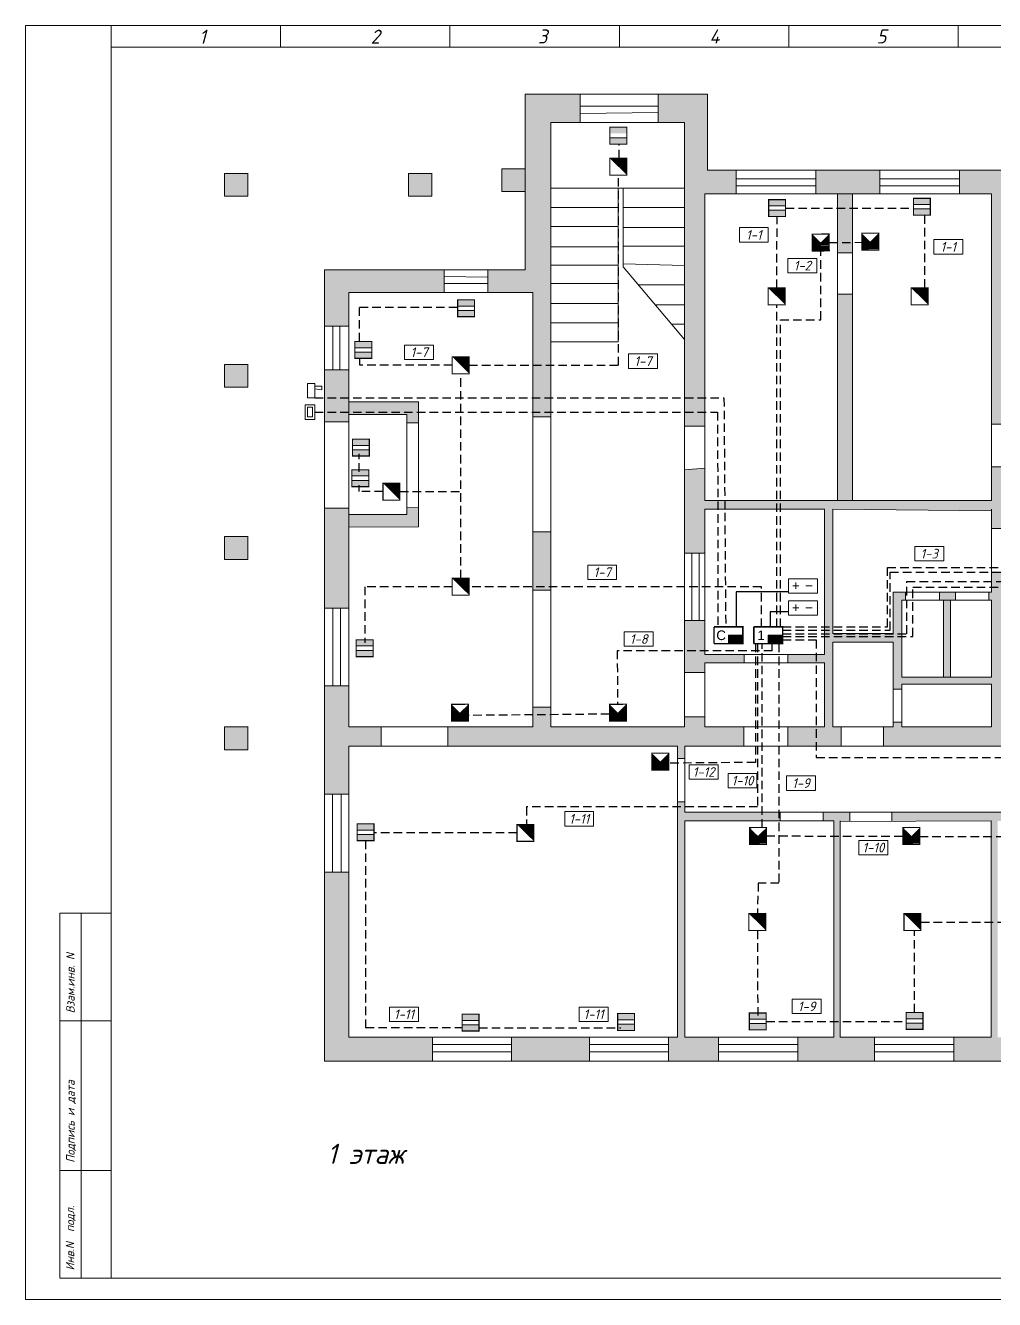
# Model space of a CAD drawing. Header units: inches. Extents: x 859 to 3210, y 393 to 1752.
# Drawn here: x 3075.8 to 3148.2, y 1276.7 to 1371.8 of the extents above; entities that cross this region are included whole.
import ezdxf

# ---------------------------------------------------------------- set-up
doc = ezdxf.new("R2010")
doc.units = ezdxf.units.IN
doc.header["$MEASUREMENT"] = 0
for name, pattern in [('Caddy_Solid', [0]), ('HIDDEN2', [4.7625, 3.175, -1.5875]), ('НЕВИДИМАЯ', [9.525, 6.35, -3.175])]:
    doc.linetypes.add(name, pattern=pattern)
doc.layers.get('0').transparency = 0.7
for name, color, linetype in [('BLK_12_THHN', 9, 'Continuous'), ('DESC', 7, 'Continuous'), ('LINK', 9, 'Continuous')]:
    doc.layers.add(name, color=color, linetype=linetype)
doc.styles.get("Standard").update_dxf_attribs({"font": 'GOST_Common Italic_0.ttf'})

# ---------------------------------------------------------------- blocks, each defined once
blk = doc.blocks.new('Звуковой')
blk.add_lwpolyline([(0.1, 2.9, 0, 4, 0), (1.5, 1.51, 4, 4, 0)], format="xyseb")
at = {"const_width": 0.2}
blk.add_lwpolyline([(0, 0), (0, 3), (3, 3), (3, 0)], close=True, dxfattribs=at)
blk = doc.blocks.new('Объем')
at = {"const_width": 0.2}
blk.add_lwpolyline([(0, 0), (0, 3), (3, 3), (3, 0)], close=True, dxfattribs=at)
for points in [[(0.21, 2.94), (0.21, 0.09)], [(0.41, 2.94), (0.41, 0.09)], [(0.61, 2.94), (0.61, 0.09)], [(0.8, 2.94), (0.8, 0.09)], [(1.01, 2.94), (1.01, 0.09)], [(1.21, 2.94), (1.21, 0.09)], [(1.39, 1.52), (2.81, 2.97)], [(1.39, 2.94), (1.39, 0.09)], [(1.56, 2.93), (1.56, 1.76)], [(1.76, 2.94), (1.76, 1.94)], [(1.94, 2.95), (1.94, 2.15)], [(2.13, 2.93), (2.13, 2.33)], [(2.3, 2.93), (2.3, 2.52)], [(2.49, 2.94), (2.49, 2.7)], [(1.39, 1.48), (2.82, 0.03)], [(1.56, 0.09), (1.56, 1.25)], [(1.74, 0.06), (1.74, 1.05)], [(1.94, 0.06), (1.94, 0.87)], [(2.13, 0.05), (2.13, 0.66)], [(2.31, 0.06), (2.31, 0.48)], [(2.49, 0.07), (2.49, 0.29)]]:
    blk.add_lwpolyline(points, dxfattribs=at)

msp = doc.modelspace()

# ---------------------------------------------------------------- hatches: boundary and pattern name
at = {"layer": 'DESC'}
h = msp.add_hatch(color=0, dxfattribs=at)
h.dxf.hatch_style = 1
h.paths.add_polyline_path([(3107.076, 1353.559), (3098.154, 1353.559), (3098.154, 1349.367), (3099.968, 1349.367), (3099.968, 1351.876), (3107.076, 1351.876)])
h.paths.add_polyline_path([(3117.234, 1366.651), (3113.129, 1366.651), (3113.129, 1353.559), (3110.337, 1353.559), (3110.337, 1351.876), (3113.7, 1351.876), (3113.7, 1342.584), (3115.056, 1342.584), (3115.056, 1364.554), (3117.234, 1364.554)])
h.paths.add_polyline_path([(3113.129, 1361.103), (3111.389, 1361.103), (3111.389, 1359.396), (3113.129, 1359.396)], flags=17)
h.paths.add_polyline_path([(3106.155, 1360.754), (3104.415, 1360.754), (3104.415, 1359.048), (3106.155, 1359.048)])
h.paths.add_polyline_path([(3092.419, 1360.754), (3090.679, 1360.754), (3090.679, 1359.048), (3092.419, 1359.048)])
h.paths.add_polyline_path([(3092.419, 1346.506), (3090.679, 1346.506), (3090.679, 1344.799), (3092.419, 1344.799)])
h.paths.add_polyline_path([(3092.419, 1333.654), (3090.679, 1333.654), (3090.679, 1331.948), (3092.419, 1331.948)])
h = msp.add_hatch(color=0, dxfattribs=at)
h.dxf.hatch_style = 1
h.paths.add_polyline_path([(3115.056, 1334.003), (3113.7, 1334.003), (3113.7, 1329.657), (3115.056, 1329.657)])
h.paths.add_polyline_path([(3124.507, 1318.016), (3124.507, 1317.103), (3125.038, 1317.103), (3125.038, 1318.016), (3129.448, 1318.016), (3129.448, 1319.476), (3126.545, 1319.476), (3126.545, 1320.207), (3125.014, 1320.207), (3125.014, 1319.476), (3115.056, 1319.476), (3115.056, 1320.929), (3113.7, 1320.929), (3113.7, 1319.476), (3107.366, 1319.476), (3107.366, 1318.016)])
h.paths.add_polyline_path([(3125.014, 1332.42), (3126.545, 1332.42), (3126.545, 1335.707), (3135.461, 1335.707), (3135.461, 1324.875), (3132.732, 1324.875), (3132.732, 1324.232), (3135.461, 1324.232), (3135.461, 1319.476), (3132.74, 1319.476), (3132.74, 1318.016), (3136.709, 1318.016), (3136.709, 1319.476), (3136.09, 1319.476), (3136.09, 1325.785), (3140.59, 1325.785), (3140.59, 1322.271), (3141.227, 1322.271), (3141.227, 1322.649), (3147.935, 1322.649), (3147.935, 1319.476), (3141.227, 1319.476), (3141.227, 1319.815), (3140.59, 1319.815), (3140.59, 1319.476), (3139.882, 1319.476), (3139.882, 1318.016), (3150.298, 1318.016), (3150.298, 1319.476), (3149.522, 1319.476), (3149.522, 1331.003), (3147.935, 1331.003), (3147.935, 1329.525), (3147.721, 1329.525), (3147.721, 1328.914), (3147.935, 1328.914), (3147.935, 1323.169), (3141.227, 1323.169), (3141.227, 1328.914), (3141.505, 1328.914), (3141.505, 1329.525), (3140.59, 1329.525), (3140.59, 1326.434), (3136.09, 1326.434), (3136.09, 1335.707), (3147.935, 1335.572), (3147.935, 1334.262), (3149.522, 1334.262), (3149.522, 1338.865), (3147.935, 1338.865), (3147.935, 1336.347), (3126.545, 1336.347), (3126.545, 1338.754), (3125.014, 1338.644)])
h.paths.add_polyline_path([(3125.014, 1341.885), (3126.545, 1341.885), (3126.545, 1359.236), (3128.868, 1359.236), (3128.868, 1360.981), (3126.742, 1360.981), (3126.742, 1366.651), (3123.065, 1366.651), (3123.065, 1364.554), (3125.014, 1364.554)])
at = {"layer": 'DESC', "lineweight": 15}
h = msp.add_hatch(color=0, dxfattribs=at)
h.dxf.hatch_style = 1
h.paths.add_polyline_path([(3119.452, 1363.407), (3119.452, 1362.94), (3120.711, 1362.94), (3120.711, 1363.407)])
h.paths.add_polyline_path([(3120.711, 1363.732), (3120.711, 1364.2), (3119.452, 1364.2), (3119.452, 1363.732)])
at = {"layer": 'DESC'}
h = msp.add_hatch(color=0, dxfattribs=at)
h.dxf.hatch_style = 1
h.paths.add_polyline_path([(3139.602, 1360.981), (3134.812, 1360.981), (3134.812, 1359.236), (3139.602, 1359.236)])
h.paths.add_polyline_path([(3137.568, 1359.236), (3136.429, 1359.236), (3136.429, 1354.82), (3137.568, 1354.82)])
h.paths.add_polyline_path([(3137.568, 1351.732), (3136.429, 1351.732), (3136.429, 1336.347), (3137.568, 1336.347)])
h.paths.add_polyline_path([(3150.298, 1360.981), (3145.546, 1360.981), (3145.546, 1359.236), (3147.935, 1359.236), (3147.935, 1342.057), (3149.522, 1342.057), (3149.522, 1359.236), (3150.298, 1359.236)])
h.paths.add_polyline_path([(3157.189, 1360.981), (3153.538, 1360.981), (3153.538, 1359.236), (3154.328, 1359.236), (3154.328, 1342.074), (3154.944, 1342.074), (3154.944, 1359.236), (3157.189, 1359.236)])
h.paths.add_polyline_path([(3173.07, 1360.981), (3163.053, 1360.981), (3163.06, 1359.236), (3171.177, 1359.236), (3171.177, 1352.061), (3173.07, 1352.061)])
h.paths.add_polyline_path([(3173.07, 1346.282), (3171.177, 1346.282), (3171.177, 1340.353), (3173.07, 1340.353)])
h.paths.add_polyline_path([(3173.07, 1334.573), (3171.177, 1334.573), (3171.177, 1333.327), (3159.309, 1333.327), (3159.309, 1332.729), (3171.177, 1332.729), (3171.177, 1327.847), (3173.07, 1327.847)], flags=17)
h.paths.add_polyline_path([(3156.881, 1333.327), (3154.944, 1333.327), (3154.944, 1338.82), (3154.328, 1338.82), (3154.328, 1319.476), (3153.648, 1319.476), (3153.648, 1318.016), (3171.177, 1318.016), (3171.177, 1317.187), (3173.07, 1317.187), (3173.07, 1322.067), (3171.177, 1322.067), (3171.177, 1319.476), (3154.944, 1319.476), (3154.944, 1332.729), (3156.881, 1332.729)])
at = {"layer": 'DESC', "lineweight": 15}
h = msp.add_hatch(color=0, dxfattribs=at)
h.dxf.hatch_style = 1
h.paths.add_polyline_path([(3131.304, 1358), (3131.304, 1357.532), (3132.564, 1357.532), (3132.564, 1358)])
h.paths.add_polyline_path([(3132.564, 1358.325), (3132.564, 1358.792), (3131.304, 1358.792), (3131.304, 1358.325)])
h = msp.add_hatch(color=0, dxfattribs=at)
h.dxf.hatch_style = 1
h.paths.add_polyline_path([(3142.108, 1358.102), (3142.108, 1357.634), (3143.368, 1357.634), (3143.368, 1358.102)])
h.paths.add_polyline_path([(3143.368, 1358.427), (3143.368, 1358.894), (3142.108, 1358.894), (3142.108, 1358.427)])
h = msp.add_hatch(color=0, dxfattribs=at)
h.dxf.hatch_style = 1
h.paths.add_polyline_path([(3108.091, 1350.53), (3108.091, 1350.062), (3109.351, 1350.062), (3109.351, 1350.53)])
h.paths.add_polyline_path([(3109.351, 1350.855), (3109.351, 1351.322), (3108.091, 1351.322), (3108.091, 1350.855)])
h = msp.add_hatch(color=0, dxfattribs=at)
h.dxf.hatch_style = 1
h.paths.add_polyline_path([(3100.419, 1347.425), (3100.419, 1346.957), (3101.679, 1346.957), (3101.679, 1347.425)])
h.paths.add_polyline_path([(3101.679, 1347.75), (3101.679, 1348.217), (3100.419, 1348.217), (3100.419, 1347.75)])
at = {"layer": 'DESC'}
h = msp.add_hatch(color=0, dxfattribs=at)
h.dxf.hatch_style = 1
h.paths.add_polyline_path([(3099.968, 1346.098), (3098.154, 1346.098), (3098.154, 1342.222), (3099.968, 1342.222)])
h = msp.add_hatch(color=0, dxfattribs=at)
h.dxf.hatch_style = 1
h.paths.add_polyline_path([(3092.419, 1319.455), (3090.679, 1319.455), (3090.679, 1317.748), (3092.419, 1317.748)])
h.paths.add_polyline_path([(3102.393, 1319.476), (3099.968, 1319.476), (3099.968, 1322.536), (3098.154, 1322.536), (3098.154, 1314.454), (3099.968, 1314.454), (3099.968, 1318.016), (3102.393, 1318.016)])
h.paths.add_polyline_path([(3099.968, 1335.774), (3098.154, 1335.774), (3098.154, 1328.312), (3099.968, 1328.312)])
h.paths.add_polyline_path([(3105.18, 1343.722), (3099.968, 1343.722), (3099.968, 1342.759), (3104.285, 1342.759), (3104.285, 1342.155), (3105.18, 1342.155)])
h.paths.add_polyline_path([(3105.18, 1335.819), (3104.285, 1335.797), (3104.285, 1335.304), (3099.968, 1335.304), (3099.968, 1334.364), (3105.18, 1334.386)])
at = {"layer": 'DESC', "lineweight": 15}
h = msp.add_hatch(color=0, dxfattribs=at)
h.dxf.hatch_style = 1
h.paths.add_polyline_path([(3100.238, 1340.134), (3100.238, 1339.667), (3101.498, 1339.667), (3101.498, 1340.134)])
h.paths.add_polyline_path([(3101.498, 1340.459), (3101.498, 1340.927), (3100.238, 1340.927), (3100.238, 1340.459)])
h = msp.add_hatch(color=0, dxfattribs=at)
h.dxf.hatch_style = 1
h.paths.add_polyline_path([(3100.196, 1337.854), (3100.196, 1337.386), (3101.456, 1337.386), (3101.456, 1337.854)])
h.paths.add_polyline_path([(3101.456, 1338.179), (3101.456, 1338.646), (3100.196, 1338.646), (3100.196, 1338.179)])
at = {"layer": 'DESC'}
h = msp.add_hatch(color=0, dxfattribs=at)
h.dxf.hatch_style = 1
h.paths.add_polyline_path([(3145.235, 1329.525), (3144.045, 1329.525), (3144.045, 1328.914), (3145.235, 1328.914)])
h.paths.add_polyline_path([(3144.878, 1328.914), (3144.336, 1328.914), (3144.336, 1323.169), (3144.878, 1323.169)])
h = msp.add_hatch(color=0, dxfattribs=at)
h.dxf.hatch_style = 1
h.paths.add_polyline_path([(3125.014, 1323.52), (3126.545, 1323.52), (3126.545, 1324.232), (3129.479, 1324.232), (3129.479, 1324.875), (3126.545, 1324.875), (3126.545, 1327.411), (3125.014, 1327.411)])
at = {"layer": 'DESC', "lineweight": 15}
h = msp.add_hatch(color=0, dxfattribs=at)
h.dxf.hatch_style = 1
h.paths.add_polyline_path([(3100.522, 1325.172), (3100.522, 1324.704), (3101.782, 1324.704), (3101.782, 1325.172)])
h.paths.add_polyline_path([(3101.782, 1325.497), (3101.782, 1325.964), (3100.522, 1325.964), (3100.522, 1325.497)])
at = {"layer": 'DESC'}
for points in [[(3128.294, 1326.293), (3128.294, 1325.663), (3129.374, 1325.663), (3129.374, 1326.293)], [(3131.272, 1326.293), (3131.272, 1325.663), (3132.352, 1325.663), (3132.352, 1326.293)]]:
    msp.add_hatch(color=0, dxfattribs=at).paths.add_polyline_path(points)
h = msp.add_hatch(color=0, dxfattribs=at)
h.dxf.hatch_style = 1
h.paths.add_polyline_path([(3173.07, 1313.924), (3171.177, 1313.924), (3171.177, 1313.094), (3164.966, 1313.094), (3164.966, 1312.458), (3171.436, 1312.458), (3171.436, 1311.74), (3173.07, 1311.74)])
h.paths.add_polyline_path([(3161.272, 1312.458), (3162.336, 1312.458), (3162.336, 1313.094), (3152.348, 1313.094), (3152.348, 1312.452), (3159.599, 1312.452), (3159.599, 1296.307), (3156.936, 1296.307), (3156.936, 1294.528), (3159.599, 1294.528), (3159.599, 1293.864), (3161.272, 1293.864)])
h.paths.add_polyline_path([(3140.481, 1313.094), (3140.484, 1312.421), (3147.898, 1312.452), (3147.898, 1296.307), (3145.112, 1296.307), (3145.112, 1294.528), (3151.021, 1294.528), (3151.021, 1296.307), (3148.379, 1296.307), (3148.379, 1312.452), (3149.085, 1312.452), (3149.085, 1313.094)])
h.paths.add_polyline_path([(3136.626, 1312.406), (3137.362, 1312.409), (3137.359, 1313.094), (3135.378, 1313.094), (3135.378, 1312.452), (3136.171, 1312.452), (3136.171, 1296.307), (3133.468, 1296.307), (3133.468, 1294.528), (3139.197, 1294.528), (3139.197, 1296.307), (3136.626, 1296.307)])
h.paths.add_polyline_path([(3132.162, 1312.452), (3132.162, 1313.094), (3125.038, 1313.094), (3125.038, 1313.862), (3124.507, 1313.862), (3124.507, 1296.307), (3123.834, 1296.307), (3123.834, 1294.528), (3127.553, 1294.528), (3127.553, 1296.307), (3125.038, 1296.307), (3125.038, 1312.452)])
h.paths.add_polyline_path([(3106.206, 1294.528), (3106.206, 1296.307), (3099.968, 1296.307), (3099.968, 1308.633), (3098.154, 1308.633), (3098.154, 1294.528)])
h.paths.add_polyline_path([(3117.919, 1294.528), (3117.919, 1296.307), (3112.12, 1296.307), (3112.12, 1294.528)])
at = {"layer": 'DESC', "lineweight": 15}
h = msp.add_hatch(color=0, dxfattribs=at)
h.dxf.hatch_style = 1
h.paths.add_polyline_path([(3100.588, 1311.446), (3100.588, 1310.978), (3101.847, 1310.978), (3101.847, 1311.446)])
h.paths.add_polyline_path([(3101.847, 1311.771), (3101.847, 1312.238), (3100.588, 1312.238), (3100.588, 1311.771)])
h = msp.add_hatch(color=0, dxfattribs=at)
h.dxf.hatch_style = 1
h.paths.add_polyline_path([(3108.424, 1297.24), (3108.424, 1296.773), (3109.684, 1296.773), (3109.684, 1297.24)])
h.paths.add_polyline_path([(3109.684, 1297.566), (3109.684, 1298.033), (3108.424, 1298.033), (3108.424, 1297.566)])
h = msp.add_hatch(color=0, dxfattribs=at)
h.dxf.hatch_style = 1
h.paths.add_polyline_path([(3120.033, 1297.282), (3120.033, 1296.815), (3121.293, 1296.815), (3121.293, 1297.282)])
h.paths.add_polyline_path([(3121.293, 1297.608), (3121.293, 1298.075), (3120.033, 1298.075), (3120.033, 1297.608)])
h = msp.add_hatch(color=0, dxfattribs=at)
h.dxf.hatch_style = 1
h.paths.add_polyline_path([(3129.855, 1297.324), (3129.855, 1296.857), (3131.115, 1296.857), (3131.115, 1297.324)])
h.paths.add_polyline_path([(3131.115, 1297.65), (3131.115, 1298.117), (3129.855, 1298.117), (3129.855, 1297.65)])
h = msp.add_hatch(color=0, dxfattribs=at)
h.dxf.hatch_style = 1
h.paths.add_polyline_path([(3141.563, 1297.366), (3141.563, 1296.899), (3142.823, 1296.899), (3142.823, 1297.366)])
h.paths.add_polyline_path([(3142.823, 1297.692), (3142.823, 1298.159), (3141.563, 1298.159), (3141.563, 1297.692)])

# ---------------------------------------------------------------- linework, layer by layer
at = {"layer": 'BLK_12_THHN', "color": 0, "lineweight": 15}
for p, q in [((3113.129, 1353.559), (3113.129, 1366.651)), ((3113.129, 1366.651), (3126.742, 1366.651)), ((3117.234, 1366.651), (3117.234, 1364.554)), ((3123.065, 1365.765), (3117.234, 1365.765)), ((3123.065, 1366.651), (3123.065, 1364.554)), ((3126.742, 1366.651), (3126.742, 1360.981)), ((3123.065, 1365.286), (3117.234, 1365.221)), ((3115.056, 1319.476), (3115.056, 1364.554)), ((3115.056, 1364.554), (3125.014, 1364.554)), ((3125.014, 1364.554), (3125.014, 1319.476)), ((3113.164, 1361.103), (3111.389, 1361.103)), ((3111.389, 1361.103), (3111.389, 1359.396)), ((3113.129, 1359.396), (3113.129, 1361.103)), ((3126.742, 1360.981), (3173.07, 1360.981)), ((3128.868, 1360.981), (3128.868, 1359.236)), ((3134.812, 1360.981), (3134.812, 1359.236)), ((3139.602, 1360.981), (3139.602, 1359.236)), ((3145.546, 1360.981), (3145.546, 1359.236)), ((3092.454, 1360.754), (3090.679, 1360.754)), ((3090.679, 1360.754), (3090.679, 1359.048)), ((3092.419, 1359.048), (3092.419, 1360.754)), ((3104.415, 1360.754), (3104.415, 1359.048)), ((3106.19, 1360.754), (3104.415, 1360.754)), ((3106.155, 1359.048), (3106.155, 1360.754)), ((3134.812, 1360.337), (3128.868, 1360.337)), ((3145.546, 1360.337), (3139.602, 1360.337)), ((3111.389, 1359.396), (3113.129, 1359.396)), ((3125.014, 1359.639), (3115.056, 1359.639)), ((3120.059, 1359.639), (3120.059, 1348.181)), ((3120.442, 1359.639), (3120.442, 1353.788)), ((3126.545, 1336.347), (3126.545, 1359.236)), ((3126.545, 1359.236), (3147.935, 1359.236)), ((3134.812, 1359.825), (3128.868, 1359.825)), ((3145.546, 1359.825), (3139.602, 1359.825)), ((3147.935, 1359.236), (3147.935, 1336.347)), ((3090.679, 1359.048), (3092.419, 1359.048)), ((3104.415, 1359.048), (3106.155, 1359.048)), ((3120.059, 1358.211), (3115.056, 1358.211)), ((3120.442, 1358.211), (3125.014, 1358.211)), ((3120.059, 1356.783), (3115.056, 1356.783)), ((3120.442, 1356.713), (3125.014, 1356.713)), ((3120.059, 1355.285), (3115.056, 1355.285)), ((3120.442, 1355.32), (3125.014, 1355.32)), ((3098.154, 1294.528), (3098.154, 1353.559)), ((3098.154, 1353.559), (3113.129, 1353.559)), ((3107.076, 1353.559), (3107.076, 1351.876)), ((3110.337, 1353.559), (3110.337, 1351.876)), ((3120.059, 1353.91), (3115.056, 1353.91)), ((3120.442, 1353.997), (3125.014, 1353.892)), ((3120.442, 1353.788), (3125.014, 1348.355)), ((3110.337, 1353.018), (3107.076, 1353.062)), ((3110.337, 1352.546), (3107.076, 1352.546)), ((3120.059, 1352.534), (3115.056, 1352.534)), ((3121.579, 1352.437), (3125.014, 1352.437)), ((3099.968, 1319.476), (3099.968, 1351.876)), ((3099.968, 1351.876), (3113.7, 1351.876)), ((3113.7, 1351.876), (3113.7, 1319.476)), ((3120.059, 1351.036), (3115.056, 1351.036)), ((3122.827, 1350.953), (3125.014, 1350.953)), ((3120.059, 1349.609), (3115.056, 1349.609)), ((3099.968, 1349.367), (3098.154, 1349.367)), ((3098.781, 1349.367), (3098.781, 1346.098)), ((3099.296, 1349.367), (3099.296, 1346.098)), ((3124.05, 1349.5), (3125.014, 1349.5)), ((3120.059, 1348.181), (3115.056, 1348.181)), ((3090.679, 1346.506), (3090.679, 1344.799)), ((3092.454, 1346.506), (3090.679, 1346.506)), ((3092.419, 1344.799), (3092.419, 1346.506)), ((3099.968, 1346.098), (3098.154, 1346.098)), ((3090.679, 1344.799), (3092.419, 1344.799)), ((3099.968, 1343.722), (3105.18, 1343.722)), ((3105.18, 1343.722), (3105.18, 1334.386)), ((3099.968, 1342.222), (3098.154, 1342.222)), ((3099.968, 1342.759), (3104.285, 1342.759)), ((3104.285, 1342.759), (3104.285, 1335.304)), ((3105.18, 1342.155), (3104.285, 1342.155)), ((3115.056, 1342.584), (3113.7, 1342.584)), ((3149.522, 1342.057), (3147.935, 1342.057)), ((3126.545, 1341.885), (3125.014, 1341.885)), ((3126.545, 1338.754), (3125.014, 1338.644)), ((3149.522, 1338.865), (3147.935, 1338.865)), ((3147.935, 1336.347), (3126.545, 1336.347)), ((3099.968, 1335.774), (3098.154, 1335.774)), ((3105.18, 1335.819), (3104.285, 1335.797)), ((3126.545, 1335.707), (3135.461, 1335.707)), ((3126.545, 1324.875), (3126.545, 1335.707)), ((3135.461, 1335.707), (3135.461, 1324.875)), ((3136.09, 1326.434), (3136.09, 1335.707)), ((3136.09, 1335.707), (3147.935, 1335.572)), ((3147.935, 1335.707), (3147.935, 1329.525)), ((3104.285, 1335.304), (3099.968, 1335.304)), ((3105.18, 1334.386), (3099.968, 1334.364)), ((3092.454, 1333.654), (3090.679, 1333.654)), ((3090.679, 1333.654), (3090.679, 1331.948)), ((3092.419, 1331.948), (3092.419, 1333.654)), ((3115.056, 1334.003), (3113.7, 1334.003)), ((3149.522, 1334.262), (3147.935, 1334.262)), ((3090.679, 1331.948), (3092.419, 1331.948)), ((3126.545, 1332.42), (3125.014, 1332.42)), ((3125.557, 1332.42), (3125.557, 1327.411)), ((3126.108, 1332.42), (3126.108, 1327.411)), ((3149.522, 1331.003), (3147.935, 1331.003)), ((3115.056, 1329.657), (3113.7, 1329.657)), ((3147.935, 1329.525), (3140.59, 1329.525)), ((3140.59, 1329.525), (3140.59, 1326.434)), ((3141.227, 1323.169), (3141.227, 1328.914)), ((3141.227, 1328.914), (3147.935, 1328.914)), ((3141.505, 1329.525), (3141.505, 1328.914)), ((3144.045, 1329.525), (3144.045, 1328.914)), ((3144.336, 1328.914), (3144.336, 1323.169)), ((3144.878, 1328.914), (3144.878, 1323.169)), ((3145.235, 1329.525), (3145.235, 1328.914)), ((3147.721, 1329.525), (3147.721, 1328.914)), ((3147.935, 1328.914), (3147.935, 1323.169)), ((3099.968, 1328.312), (3098.154, 1328.312)), ((3098.78, 1328.312), (3098.78, 1322.536)), ((3099.339, 1328.312), (3099.339, 1322.536)), ((3126.545, 1327.411), (3125.014, 1327.411)), ((3140.59, 1326.434), (3136.09, 1326.434)), ((3135.461, 1324.875), (3126.545, 1324.875)), ((3129.479, 1324.875), (3129.479, 1324.232)), ((3132.732, 1324.875), (3132.732, 1324.232)), ((3136.09, 1319.476), (3136.09, 1325.785)), ((3136.09, 1325.785), (3140.59, 1325.785)), ((3140.59, 1325.785), (3140.59, 1319.476)), ((3126.545, 1319.476), (3126.545, 1324.232)), ((3126.545, 1324.232), (3135.461, 1324.232)), ((3135.461, 1324.232), (3135.461, 1319.476)), ((3126.545, 1323.52), (3125.014, 1323.52)), ((3147.935, 1323.169), (3141.227, 1323.169)), ((3099.968, 1322.536), (3098.154, 1322.536)), ((3141.227, 1322.271), (3140.59, 1322.271)), ((3141.227, 1319.476), (3141.227, 1322.649)), ((3141.227, 1322.649), (3147.935, 1322.649)), ((3147.935, 1322.649), (3147.935, 1319.476)), ((3115.056, 1320.929), (3113.7, 1320.929)), ((3126.545, 1320.207), (3125.014, 1320.207)), ((3092.454, 1319.455), (3090.679, 1319.455)), ((3090.679, 1319.455), (3090.679, 1317.748)), ((3092.419, 1317.748), (3092.419, 1319.455)), ((3113.7, 1319.476), (3099.968, 1319.476)), ((3102.393, 1319.476), (3102.393, 1318.016)), ((3107.366, 1319.476), (3107.366, 1318.016)), ((3125.014, 1319.476), (3115.056, 1319.476)), ((3135.461, 1319.476), (3126.545, 1319.476)), ((3129.448, 1319.476), (3129.448, 1318.016)), ((3132.74, 1319.476), (3132.74, 1318.016)), ((3140.59, 1319.476), (3136.09, 1319.476)), ((3136.709, 1319.476), (3136.709, 1318.016)), ((3139.882, 1319.476), (3139.882, 1318.016)), ((3141.227, 1319.815), (3140.59, 1319.815)), ((3147.935, 1319.476), (3141.227, 1319.476)), ((3090.679, 1317.748), (3092.419, 1317.748)), ((3099.968, 1296.307), (3099.968, 1318.016)), ((3099.968, 1318.016), (3124.507, 1318.016)), ((3124.507, 1318.016), (3124.507, 1296.307)), ((3125.038, 1313.094), (3125.038, 1318.016)), ((3125.038, 1318.016), (3171.177, 1318.016)), ((3125.038, 1317.103), (3124.507, 1317.103)), ((3099.968, 1314.454), (3098.154, 1314.454)), ((3098.761, 1314.454), (3098.761, 1308.633)), ((3099.389, 1314.454), (3099.389, 1308.633)), ((3125.038, 1313.862), (3124.507, 1313.862)), ((3171.177, 1313.094), (3125.038, 1313.094)), ((3132.162, 1313.094), (3132.162, 1312.452)), ((3135.378, 1313.094), (3135.378, 1312.452)), ((3137.359, 1313.094), (3137.362, 1312.409)), ((3140.481, 1313.094), (3140.484, 1312.421)), ((3125.038, 1312.452), (3125.038, 1296.307)), ((3136.171, 1312.452), (3125.038, 1312.452)), ((3136.171, 1296.307), (3136.171, 1312.452)), ((3136.626, 1312.452), (3136.626, 1296.307)), ((3147.898, 1312.452), (3136.626, 1312.406)), ((3147.898, 1296.307), (3147.898, 1312.452)), ((3099.968, 1308.633), (3098.154, 1308.633)), ((3124.507, 1296.307), (3099.968, 1296.307)), ((3106.206, 1296.307), (3106.206, 1294.528)), ((3112.12, 1295.763), (3106.206, 1295.763)), ((3112.12, 1296.307), (3112.12, 1294.528)), ((3117.919, 1296.307), (3117.919, 1294.528)), ((3123.834, 1295.763), (3117.919, 1295.763)), ((3123.834, 1296.307), (3123.834, 1294.528)), ((3125.038, 1296.307), (3136.171, 1296.307)), ((3127.553, 1296.307), (3127.553, 1294.528)), ((3133.468, 1295.763), (3127.553, 1295.763)), ((3133.468, 1296.307), (3133.468, 1294.528)), ((3136.626, 1296.307), (3147.898, 1296.307)), ((3139.197, 1296.307), (3139.197, 1294.528)), ((3145.112, 1295.763), (3139.197, 1295.763)), ((3145.112, 1296.307), (3145.112, 1294.528)), ((3159.599, 1294.528), (3098.154, 1294.528)), ((3112.12, 1295.223), (3106.206, 1295.223)), ((3123.834, 1295.223), (3117.919, 1295.223)), ((3133.468, 1295.223), (3127.553, 1295.223)), ((3145.112, 1295.223), (3139.197, 1295.223))]:
    msp.add_line(p, q, dxfattribs=at)
at = {"layer": 'DESC', "linetype": 'Caddy_Solid', "lineweight": 15}
for p, q in [((3082.236, 1370.186), (3082.236, 1371.786)), ((3094.876, 1370.186), (3094.876, 1371.786)), ((3107.516, 1370.186), (3107.516, 1371.786)), ((3120.156, 1370.186), (3120.156, 1371.786)), ((3132.796, 1370.186), (3132.796, 1371.786)), ((3145.436, 1370.186), (3145.436, 1371.786)), ((3082.236, 1370.167), (3208.636, 1370.167)), ((3082.236, 1370.167), (3082.236, 1278.346)), ((3078.396, 1278.365), (3078.396, 1305.565)), ((3078.396, 1305.565), (3082.236, 1305.565)), ((3079.996, 1305.565), (3079.996, 1278.365)), ((3078.396, 1297.546), (3082.236, 1297.546)), ((3078.396, 1286.365), (3082.236, 1286.365)), ((3208.636, 1278.346), (3078.396, 1278.346))]:
    msp.add_line(p, q, dxfattribs=at)
at = {"layer": 'DESC', "color": 0, "lineweight": 15}
for p, q in [((3136.429, 1359.236), (3136.429, 1336.347)), ((3137.568, 1359.236), (3137.568, 1336.347)), ((3136.429, 1354.82), (3137.568, 1354.82)), ((3136.429, 1351.732), (3137.568, 1351.732))]:
    msp.add_line(p, q, dxfattribs=at)
at = {"layer": 'DESC', "lineweight": 15}
msp.add_lwpolyline([(3075.836, 1276.746), (3210.236, 1276.746), (3210.236, 1371.786), (3075.836, 1371.786)], close=True, dxfattribs=at)
at = {"layer": 'DESC', "color": 0, "lineweight": 15}
for points, const_width in [([(3119.452, 1364.2), (3120.711, 1364.2), (3120.711, 1362.94), (3119.452, 1362.94), (3119.452, 1364.2)], 0.084), ([(3131.304, 1358.792), (3132.564, 1358.792), (3132.564, 1357.532), (3131.304, 1357.532), (3131.304, 1358.792)], 0.084), ([(3142.108, 1358.894), (3143.368, 1358.894), (3143.368, 1357.634), (3142.108, 1357.634), (3142.108, 1358.894)], 0.084), ([(3108.091, 1351.322), (3109.351, 1351.322), (3109.351, 1350.062), (3108.091, 1350.062), (3108.091, 1351.322)], 0.084), ([(3100.419, 1348.217), (3101.679, 1348.217), (3101.679, 1346.957), (3100.419, 1346.957), (3100.419, 1348.217)], 0.084), ([(3100.238, 1340.927), (3101.498, 1340.927), (3101.498, 1339.667), (3100.238, 1339.667), (3100.238, 1340.927)], 0.084), ([(3100.196, 1338.646), (3101.456, 1338.646), (3101.456, 1337.386), (3100.196, 1337.386), (3100.196, 1338.646)], 0.084), ([(3127.214, 1326.923), (3127.214, 1325.663)], 0.108), ([(3127.214, 1326.923), (3129.374, 1326.923), (3129.374, 1325.663), (3127.214, 1325.663)], 0.108), ([(3130.192, 1326.923), (3130.192, 1325.663)], 0.108), ([(3130.192, 1326.923), (3132.352, 1326.923), (3132.352, 1325.663), (3130.192, 1325.663)], 0.108), ([(3100.522, 1325.964), (3101.782, 1325.964), (3101.782, 1324.704), (3100.522, 1324.704), (3100.522, 1325.964)], 0.084), ([(3100.588, 1312.238), (3101.847, 1312.238), (3101.847, 1310.978), (3100.588, 1310.978), (3100.588, 1312.238)], 0.084), ([(3108.424, 1298.033), (3109.684, 1298.033), (3109.684, 1296.773), (3108.424, 1296.773), (3108.424, 1298.033)], 0.084), ([(3120.033, 1298.075), (3121.293, 1298.075), (3121.293, 1296.815), (3120.033, 1296.815), (3120.033, 1298.075)], 0.084), ([(3129.855, 1298.117), (3131.115, 1298.117), (3131.115, 1296.857), (3129.855, 1296.857), (3129.855, 1298.117)], 0.084), ([(3141.563, 1298.159), (3142.823, 1298.159), (3142.823, 1296.899), (3141.563, 1296.899), (3141.563, 1298.159)], 0.084)]:
    msp.add_lwpolyline(points, dxfattribs=dict(at, const_width=const_width))
for points in [[(3120.711, 1362.94), (3119.452, 1362.94), (3119.452, 1363.407), (3120.711, 1363.407)], [(3131.304, 1358.792), (3132.564, 1358.792), (3132.564, 1358.325), (3131.304, 1358.325)], [(3142.108, 1358.894), (3143.368, 1358.894), (3143.368, 1358.427), (3142.108, 1358.427)], [(3132.564, 1357.532), (3131.304, 1357.532), (3131.304, 1358), (3132.564, 1358)], [(3143.368, 1357.634), (3142.108, 1357.634), (3142.108, 1358.102), (3143.368, 1358.102)], [(3108.091, 1351.322), (3109.351, 1351.322), (3109.351, 1350.855), (3108.091, 1350.855)], [(3109.351, 1350.062), (3108.091, 1350.062), (3108.091, 1350.53), (3109.351, 1350.53)], [(3100.419, 1348.217), (3101.679, 1348.217), (3101.679, 1347.75), (3100.419, 1347.75)], [(3101.679, 1346.957), (3100.419, 1346.957), (3100.419, 1347.425), (3101.679, 1347.425)], [(3100.238, 1340.927), (3101.498, 1340.927), (3101.498, 1340.459), (3100.238, 1340.459)], [(3101.498, 1339.667), (3100.238, 1339.667), (3100.238, 1340.134), (3101.498, 1340.134)], [(3100.196, 1338.646), (3101.456, 1338.646), (3101.456, 1338.179), (3100.196, 1338.179)], [(3101.456, 1337.386), (3100.196, 1337.386), (3100.196, 1337.854), (3101.456, 1337.854)], [(3132.783, 1329.428), (3134.943, 1329.428), (3134.943, 1330.508), (3132.783, 1330.508)], [(3132.783, 1327.795), (3134.943, 1327.795), (3134.943, 1328.875), (3132.783, 1328.875)], [(3100.522, 1325.964), (3101.782, 1325.964), (3101.782, 1325.497), (3100.522, 1325.497)], [(3101.782, 1324.704), (3100.522, 1324.704), (3100.522, 1325.172), (3101.782, 1325.172)], [(3100.588, 1312.238), (3101.847, 1312.238), (3101.847, 1311.771), (3100.588, 1311.771)], [(3101.847, 1310.978), (3100.588, 1310.978), (3100.588, 1311.446), (3101.847, 1311.446)], [(3108.424, 1298.033), (3109.684, 1298.033), (3109.684, 1297.566), (3108.424, 1297.566)], [(3120.033, 1298.075), (3121.293, 1298.075), (3121.293, 1297.608), (3120.033, 1297.608)], [(3129.855, 1298.117), (3131.115, 1298.117), (3131.115, 1297.65), (3129.855, 1297.65)], [(3131.115, 1296.857), (3129.855, 1296.857), (3129.855, 1297.324), (3131.115, 1297.324)], [(3141.563, 1298.159), (3142.823, 1298.159), (3142.823, 1297.692), (3141.563, 1297.692)], [(3142.823, 1296.899), (3141.563, 1296.899), (3141.563, 1297.366), (3142.823, 1297.366)], [(3109.684, 1296.773), (3108.424, 1296.773), (3108.424, 1297.24), (3109.684, 1297.24)], [(3121.293, 1296.815), (3120.033, 1296.815), (3120.033, 1297.282), (3121.293, 1297.282)]]:
    msp.add_lwpolyline(points, close=True, dxfattribs=at)
for points in [[(3129.112, 1356.704), (3131.272, 1356.704), (3131.272, 1355.624), (3129.112, 1355.624), (3129.112, 1356.704)], [(3143.619, 1355.813), (3145.779, 1355.813), (3145.779, 1354.733), (3143.619, 1354.733), (3143.619, 1355.813)], [(3132.732, 1354.412), (3134.892, 1354.412), (3134.892, 1353.332), (3132.732, 1353.332), (3132.732, 1354.412)], [(3104.134, 1347.95), (3106.294, 1347.95), (3106.294, 1346.87), (3104.134, 1346.87), (3104.134, 1347.95)], [(3120.841, 1347.286), (3123.001, 1347.286), (3123.001, 1346.206), (3120.841, 1346.206), (3120.841, 1347.286)], [(3096.886, 1345.084), (3096.886, 1344.004), (3097.426, 1344.004), (3097.426, 1345.084), (3096.886, 1345.084)], [(3097.426, 1344.873), (3097.966, 1344.873)], [(3097.426, 1344.873), (3097.426, 1344.693), (3097.966, 1344.603)], [(3097.966, 1344.873), (3097.966, 1344.603)], [(3096.706, 1343.485), (3097.426, 1343.485), (3097.426, 1342.405), (3096.706, 1342.405), (3096.706, 1343.485)], [(3096.888, 1343.303), (3097.248, 1343.303), (3097.248, 1342.583), (3096.888, 1342.583), (3096.888, 1343.303)], [(3142.201, 1332.923), (3144.361, 1332.923), (3144.361, 1331.843), (3142.201, 1331.843), (3142.201, 1332.923)], [(3117.794, 1331.538), (3119.954, 1331.538), (3119.954, 1330.458), (3117.794, 1330.458), (3117.794, 1331.538)], [(3120.526, 1326.556), (3122.686, 1326.556), (3122.686, 1325.476), (3120.526, 1325.476), (3120.526, 1326.556)], [(3128.294, 1326.293), (3128.294, 1325.663)], [(3129.374, 1326.293), (3128.294, 1326.293)], [(3132.352, 1326.293), (3131.272, 1326.293)], [(3131.272, 1326.293), (3131.272, 1325.663)], [(3128.294, 1325.663), (3128.294, 1325.663)], [(3131.272, 1325.663), (3131.272, 1325.663)], [(3125.366, 1316.64), (3127.526, 1316.64), (3127.526, 1315.56), (3125.366, 1315.56), (3125.366, 1316.64)], [(3128.266, 1315.997), (3130.426, 1315.997), (3130.426, 1314.917), (3128.266, 1314.917), (3128.266, 1315.997)], [(3132.634, 1315.805), (3134.794, 1315.805), (3134.794, 1314.725), (3132.634, 1314.725), (3132.634, 1315.805)], [(3116.08, 1313.144), (3118.24, 1313.144), (3118.24, 1312.064), (3116.08, 1312.064), (3116.08, 1313.144)], [(3138.033, 1310.999), (3140.193, 1310.999), (3140.193, 1309.919), (3138.033, 1309.919), (3138.033, 1310.999)], [(3103.004, 1298.565), (3105.164, 1298.565), (3105.164, 1297.485), (3103.004, 1297.485), (3103.004, 1298.565)], [(3117.154, 1298.565), (3119.314, 1298.565), (3119.314, 1297.485), (3117.154, 1297.485), (3117.154, 1298.565)], [(3133.058, 1299.151), (3135.218, 1299.151), (3135.218, 1298.071), (3133.058, 1298.071), (3133.058, 1299.151)]]:
    msp.add_lwpolyline(points, dxfattribs=at)
at = {"layer": 'DESC', "color": 0, "linetype": 'НЕВИДИМАЯ', "lineweight": 15, "const_width": 0.072}
for points in [[(3133.088, 1329.984), (3133.576, 1329.984)], [(3133.326, 1330.237), (3133.326, 1329.749)], [(3134.065, 1329.984), (3134.554, 1329.984)], [(3133.088, 1328.35), (3133.576, 1328.35)], [(3133.326, 1328.604), (3133.326, 1328.115)], [(3134.065, 1328.35), (3134.554, 1328.35)]]:
    msp.add_lwpolyline(points, dxfattribs=at)
at = {"layer": 'LINK', "color": 0, "linetype": 'HIDDEN2', "ltscale": 0.2}
for p, q in [((3120.14, 1361.879), (3120.14, 1362.94)), ((3120.082, 1346.435), (3120.082, 1360.619)), ((3132.564, 1358.162), (3142.108, 1358.154)), ((3131.898, 1352.207), (3131.934, 1357.532)), ((3142.926, 1357.634), (3142.926, 1352.207)), ((3135.821, 1355.6), (3138.254, 1355.612)), ((3135.188, 1349.83), (3135.194, 1354.966)), ((3100.765, 1348.217), (3100.765, 1350.764)), ((3100.765, 1350.764), (3108.091, 1350.764)), ((3131.902, 1326.923), (3131.902, 1350.947)), ((3132.175, 1326.923), (3132.175, 1349.83)), ((3132.175, 1349.83), (3135.188, 1349.83)), ((3107.687, 1346.435), (3100.791, 1346.435)), ((3108.317, 1330.544), (3108.317, 1345.805)), ((3108.947, 1346.435), (3120.082, 1346.435)), ((3097.426, 1344.004), (3127.963, 1344.004)), ((3127.963, 1344.004), (3128.094, 1326.923)), ((3097.426, 1342.945), (3127.486, 1342.945)), ((3127.486, 1342.945), (3127.518, 1326.923)), ((3100.748, 1338.49), (3100.748, 1339.84)), ((3100.731, 1337.011), (3100.731, 1337.506)), ((3102.516, 1337.011), (3100.731, 1337.011)), ((3103.776, 1337.011), (3108.317, 1337.011)), ((3140.166, 1326.923), (3140.166, 1331.36)), ((3140.166, 1331.36), (3151.963, 1331.36)), ((3140.367, 1326.684), (3140.367, 1331.003)), ((3140.367, 1331.003), (3153.165, 1331.003)), ((3107.687, 1329.914), (3101.152, 1329.914)), ((3101.152, 1329.914), (3101.152, 1325.73)), ((3130.766, 1329.914), (3108.947, 1329.914)), ((3130.766, 1326.923), (3130.766, 1329.914)), ((3141.61, 1326.41), (3141.61, 1330.315)), ((3141.61, 1330.315), (3155.786, 1330.315)), ((3142.07, 1326.216), (3142.07, 1329.887)), ((3142.07, 1329.887), (3163.662, 1329.887)), ((3132.352, 1326.923), (3140.166, 1326.923)), ((3132.352, 1326.684), (3140.367, 1326.684)), ((3132.352, 1326.41), (3141.61, 1326.41)), ((3132.352, 1326.216), (3142.07, 1326.216)), ((3132.352, 1325.952), (3134.847, 1325.952)), ((3134.847, 1325.952), (3134.847, 1317.186)), ((3131.57, 1325.14), (3119.999, 1325.14)), ((3119.999, 1325.14), (3120.026, 1321.148)), ((3130.306, 1325.663), (3130.306, 1316.81)), ((3130.473, 1325.663), (3130.473, 1313.495)), ((3130.826, 1311.954), (3130.826, 1325.663)), ((3132.069, 1325.663), (3132.069, 1307.814)), ((3119.419, 1320.416), (3108.678, 1320.315)), ((3130.306, 1316.81), (3123.637, 1316.756)), ((3134.847, 1317.186), (3160.08, 1317.186)), ((3130.473, 1313.495), (3113.226, 1313.495)), ((3113.226, 1313.495), (3113.226, 1312.185)), ((3112.521, 1311.555), (3101.847, 1311.554)), ((3101.218, 1310.978), (3101.218, 1297.047)), ((3131.133, 1311.325), (3141.324, 1311.319)), ((3142.558, 1311.279), (3153.118, 1311.282)), ((3130.524, 1307.814), (3130.458, 1305.532)), ((3132.069, 1307.814), (3130.524, 1307.814)), ((3142.657, 1304.902), (3153.178, 1304.902)), ((3130.458, 1304.272), (3130.485, 1297.883)), ((3142.193, 1298.159), (3142.193, 1304.272)), ((3131.115, 1297.487), (3141.563, 1297.487)), ((3101.218, 1297.047), (3108.424, 1297.047)), ((3109.684, 1297.007), (3120.271, 1297.007))]:
    msp.add_line(p, q, dxfattribs=at)
at = {"layer": 'LINK', "color": 0}
for p, q in [((3100.791, 1346.435), (3100.791, 1346.957)), ((3132.783, 1329.528), (3128.875, 1329.528)), ((3128.875, 1329.528), (3128.875, 1326.923)), ((3132.783, 1328.038), (3131.406, 1328.038)), ((3131.406, 1328.038), (3131.406, 1326.923)), ((3131.57, 1325.14), (3131.57, 1325.663))]:
    msp.add_line(p, q, dxfattribs=at)

# ---------------------------------------------------------------- block references
at = {"layer": 'DESC', "color": 0}
for name, p, xscale, yscale, zscale, rotation in [('Звуковой', (3119.452, 1361.879), 0.4199975999999516, 0.4199975999999516, 0.4199975999999516, 270), ('Объем', (3134.564, 1354.963), -0.4199760000000508, 0.4199760000000061, 0.4199760000000001, 270.2987402237203), ('Объем', (3138.257, 1355.026), -0.4199760000000508, 0.4199760000000061, 0.4199760000000001, 270.2987402237203), ('Звуковой', (3131.268, 1352.207), 0.4199975999999516, 0.4199975999999516, 0.4199975999999516, 270), ('Звуковой', (3141.941, 1352.207), 0.4199975999999516, 0.4199975999999516, 0.4199975999999516, 270), ('Звуковой', (3107.687, 1347.065), 0.4199975999999516, 0.4199975999999516, 0.4199975999999516, 270), ('Звуковой', (3102.516, 1337.641), 0.4199975999999516, 0.4199975999999516, 0.4199975999999516, 270), ('Звуковой', (3107.687, 1330.544), 0.4199975999999516, 0.4199975999999516, 0.4199975999999516, 270), ('Объем', (3107.634, 1319.885), -0.4199760000000508, 0.4199760000000061, 0.4199760000000001, 270.2987402237203), ('Объем', (3119.422, 1319.885), -0.4199760000000508, 0.4199760000000061, 0.4199760000000001, 270.2987402237203), ('Объем', (3122.589, 1316.243), -0.4199760000000508, 0.4199760000000061, 0.4199760000000001, 270.2987402237203), ('Звуковой', (3112.521, 1312.185), 0.4199975999999516, 0.4199975999999516, 0.4199975999999516, 270), ('Объем', (3129.877, 1310.689), -0.4199760000000508, 0.4199760000000061, 0.4199760000000001, 270.2987402237203), ('Объем', (3141.328, 1310.689), -0.4199760000000508, 0.4199760000000061, 0.4199760000000001, 270.2987402237203), ('Звуковой', (3129.828, 1305.532), 0.4199975999999516, 0.4199975999999516, 0.4199975999999516, 270), ('Звуковой', (3141.397, 1305.532), 0.4199975999999516, 0.4199975999999516, 0.4199975999999516, 270)]:
    msp.add_blockref(name, p, dxfattribs=dict(at, xscale=xscale, yscale=yscale, zscale=zscale, rotation=rotation))

# ---------------------------------------------------------------- texts
at = {"layer": 'DESC', "lineweight": 13}
for s, p in [('1', (3088.796, 1370.423)), ('2', (3101.596, 1370.423)), ('3', (3114.076, 1370.442)), ('4', (3126.876, 1370.442)), ('5', (3139.356, 1370.442))]:
    msp.add_text(s, height=1.048, dxfattribs=at).set_placement(p)
for s, p in [('Взам.инв. N', (3079.504, 1298.099)), ('Подпись и дата', (3079.506, 1286.947)), ('Инв.N  подл.', (3079.475, 1278.92))]:
    msp.add_text(s, height=0.6288, rotation=90, dxfattribs=at).set_placement(p)
at = {"layer": 'DESC', "color": 0, "char_height": 0.72, "attachment_point": 5}
for s, insert, width in [('1-1', (3130.192, 1356.164), 2.16), ('1-1', (3144.699, 1355.273), 2.16), ('1-2', (3133.812, 1353.872), 2.16), ('1-7', (3105.214, 1347.41), 2.16), ('1-7', (3121.921, 1346.746), 2.16), ('1-3', (3143.281, 1332.383), 2.16), ('1-7', (3118.874, 1330.998), 2.16), ('1-8', (3121.606, 1326.016), 2.16), ('{\\fArial|b0|i0|c204|p34;C}', (3127.754, 1326.293), 1.08), ('{\\fArial|b0|i0|c204|p34;1}', (3130.732, 1326.293), 1.08), ('1-12', (3126.446, 1316.1), 2.16), ('1-10', (3129.346, 1315.457), 2.16), ('1-9', (3133.714, 1315.265), 2.16), ('1-11', (3117.16, 1312.604), 2.16), ('1-10', (3139.113, 1310.459), 2.16), ('1-11', (3104.084, 1298.025), 2.16), ('1-11', (3118.234, 1298.025), 2.16), ('1-9', (3134.138, 1298.611), 2.16)]:
    msp.add_mtext(s, dxfattribs=dict(at, insert=insert, width=width))
at = {"layer": 'DESC', "color": 0, "lineweight": 15, "insert": (3092.393, 1288.366), "char_height": 1.5, "attachment_point": 1}
msp.add_mtext_dynamic_manual_height_columns('\\pi5.95475;1 этаж', width=17.97427, gutter_width=1, heights=[1.738], dxfattribs=at)

doc.saveas('drawing.dxf')
